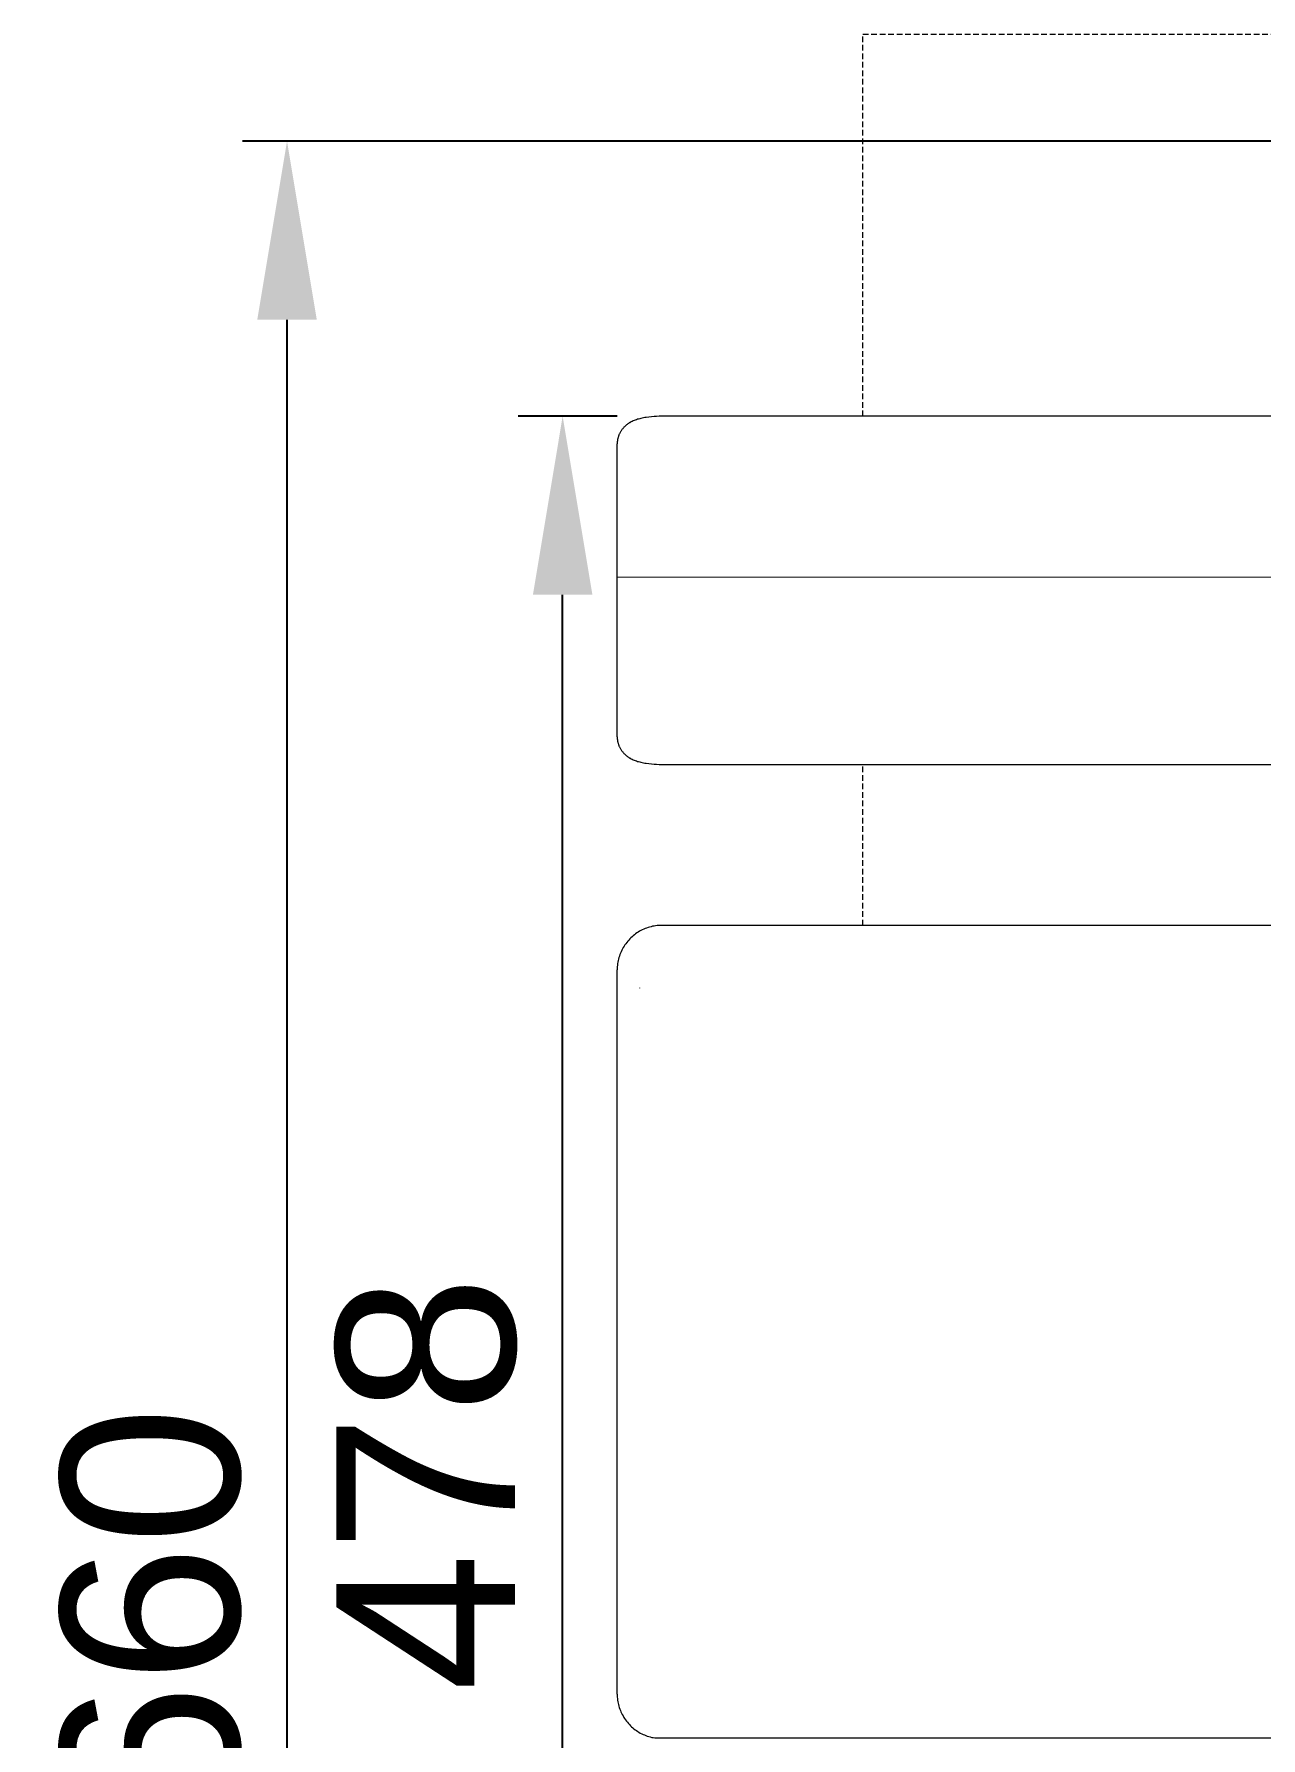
# Model space of a CAD drawing. Header units: millimetres. Extents: x -67 to 4862, y -244 to 3199.
# Drawn here: x -66.9 to 208, y 1347.1 to 1728.8 of the extents above; entities that cross this region are included whole.
import ezdxf

# ---------------------------------------------------------------- set-up
doc = ezdxf.new("R2010")
doc.units = ezdxf.units.MM
doc.linetypes.add('HIDDEN', pattern=[1.905, 1.27, -0.635])
for name, color, linetype, lineweight in [('ZANO_R', 7, 'Continuous', 0), ('ZANO_R_przerywana', 7, 'HIDDEN', 0), ('ZANO_W', 1, 'Continuous', 0)]:
    doc.layers.add(name, color=color, linetype=linetype, lineweight=lineweight)
doc.styles.add('Arial', font='arial.ttf')
doc.styles.get("Standard").update_dxf_attribs({"font": 'ARIALUNI.TTF'})
doc.dimstyles.new('pl i ang', dxfattribs={"dimtxt": 50, "dimasz": 50, "dimexe": 1.25, "dimexo": 0.625, "dimgap": 10, "dimtad": 1, "dimtoh": 1, "dimtxsty": 'Standard', "dimcen": 2.5, "dimclrd": 1, "dimclre": 1, "dimclrt": 1, "dimadec": 0, "dimazin": 0, "dimtfac": 1, "dimtmove": 0, "dimatfit": 3, "dimfxl": 1, "dimarcsym": 1})

# ---------------------------------------------------------------- blocks, each defined once
blk = doc.blocks.new('*D393')
at = {"layer": 'ZANO_W', "color": 1, "lineweight": -2}
for p, q in [((63.75, 1643.18), (41.53, 1643.18)), ((51.53, 1205.05), (51.53, 1603.18)), ((63.75, 1165.05), (41.53, 1165.05))]:
    blk.add_line(p, q, dxfattribs=at)
at = {"layer": 'ZANO_W', "color": 1}
for points in [[(58.2, 1603.18), (44.87, 1603.18), (51.53, 1643.18)], [(44.87, 1205.05), (58.2, 1205.05), (51.53, 1165.05)]]:
    blk.add_solid(points, dxfattribs=at)
at = {"layer": 'ZANO_W', "color": 1, "insert": (21.11, 1404.12), "char_height": 40, "attachment_point": 5, "rotation": 90, "style": 'Arial'}
blk.add_mtext('478', dxfattribs=at)
blk = doc.blocks.new('*D395')
at = {"layer": 'ZANO_W', "color": 1, "lineweight": -2}
for p, q in [((236.38, 1704.8), (-20.22, 1704.8)), ((-10.22, 1084.8), (-10.22, 1664.8)), ((236.38, 1044.8), (-20.22, 1044.8))]:
    blk.add_line(p, q, dxfattribs=at)
at = {"layer": 'ZANO_W', "color": 1}
for points in [[(-3.56, 1664.8), (-16.89, 1664.8), (-10.22, 1704.8)], [(-16.89, 1084.8), (-3.56, 1084.8), (-10.22, 1044.8)]]:
    blk.add_solid(points, dxfattribs=at)
at = {"layer": 'ZANO_W', "color": 1, "insert": (-40.65, 1374.8), "char_height": 40, "attachment_point": 5, "rotation": 90, "style": 'Arial'}
blk.add_mtext('660', dxfattribs=at)

msp = doc.modelspace()

# ---------------------------------------------------------------- linework, layer by layer
at = {"layer": 'ZANO_R'}
for p, q in [((66.05, 1641.4), (65.96, 1641.32)), ((66.15, 1641.47), (66.05, 1641.4)), ((66.25, 1641.54), (66.15, 1641.47)), ((66.35, 1641.6), (66.25, 1641.54)), ((66.45, 1641.67), (66.35, 1641.6)), ((66.55, 1641.73), (66.45, 1641.67)), ((66.65, 1641.79), (66.55, 1641.73)), ((66.86, 1641.9), (66.65, 1641.79)), ((67.07, 1642.01), (66.86, 1641.9)), ((67.31, 1642.12), (67.07, 1642.01)), ((67.55, 1642.22), (67.31, 1642.12)), ((67.79, 1642.32), (67.55, 1642.22)), ((68.04, 1642.4), (67.79, 1642.32)), ((68.29, 1642.49), (68.04, 1642.4)), ((68.54, 1642.56), (68.29, 1642.49)), ((68.8, 1642.63), (68.54, 1642.56)), ((69.05, 1642.69), (68.8, 1642.63)), ((69.33, 1642.76), (69.05, 1642.69)), ((69.62, 1642.82), (69.33, 1642.76)), ((69.91, 1642.87), (69.62, 1642.82)), ((70.21, 1642.92), (69.91, 1642.87)), ((70.81, 1643.01), (70.21, 1642.92)), ((71.44, 1643.08), (70.81, 1643.01)), ((72.01, 1643.12), (71.44, 1643.08)), ((72.58, 1643.16), (72.01, 1643.12)), ((73.16, 1643.18), (72.58, 1643.16)), ((73.75, 1643.18), (73.16, 1643.18)), ((418.75, 1643.18), (73.75, 1643.18)), ((63.79, 1637.63), (63.78, 1637.5)), ((63.81, 1637.76), (63.79, 1637.63)), ((63.83, 1637.88), (63.81, 1637.76)), ((63.85, 1638.01), (63.83, 1637.88)), ((63.88, 1638.14), (63.85, 1638.01)), ((63.91, 1638.26), (63.88, 1638.14)), ((63.94, 1638.39), (63.91, 1638.26)), ((63.98, 1638.51), (63.94, 1638.39)), ((64.02, 1638.64), (63.98, 1638.51)), ((64.06, 1638.76), (64.02, 1638.64)), ((64.1, 1638.88), (64.06, 1638.76)), ((64.15, 1639), (64.1, 1638.88)), ((64.21, 1639.13), (64.15, 1639)), ((64.27, 1639.27), (64.21, 1639.13)), ((64.33, 1639.4), (64.27, 1639.27)), ((64.4, 1639.53), (64.33, 1639.4)), ((64.48, 1639.66), (64.4, 1639.53)), ((64.55, 1639.78), (64.48, 1639.66)), ((64.63, 1639.91), (64.55, 1639.78)), ((64.71, 1640.03), (64.63, 1639.91)), ((64.8, 1640.15), (64.71, 1640.03)), ((64.89, 1640.27), (64.8, 1640.15)), ((64.98, 1640.39), (64.89, 1640.27)), ((65.07, 1640.5), (64.98, 1640.39)), ((65.17, 1640.61), (65.07, 1640.5)), ((65.27, 1640.72), (65.17, 1640.61)), ((65.38, 1640.82), (65.27, 1640.72)), ((65.48, 1640.92), (65.38, 1640.82)), ((65.58, 1641.01), (65.48, 1640.92)), ((65.67, 1641.09), (65.58, 1641.01)), ((65.76, 1641.17), (65.67, 1641.09)), ((65.86, 1641.25), (65.76, 1641.17)), ((65.96, 1641.32), (65.86, 1641.25)), ((63.76, 1637.24), (63.75, 1637.11)), ((63.75, 1637.11), (63.75, 1636.98)), ((63.75, 1609.8), (63.75, 1636.98)), ((63.77, 1637.37), (63.76, 1637.24)), ((63.78, 1637.5), (63.77, 1637.37)), ((63.75, 1571.38), (63.75, 1609.8)), ((63.75, 1607.11), (418.75, 1607.34)), ((63.75, 1571.38), (63.75, 1571.25)), ((63.75, 1571.25), (63.76, 1571.12)), ((63.76, 1571.12), (63.77, 1570.99)), ((63.77, 1570.99), (63.78, 1570.86)), ((63.78, 1570.86), (63.79, 1570.73)), ((63.79, 1570.73), (63.81, 1570.6)), ((63.81, 1570.6), (63.83, 1570.48)), ((63.83, 1570.48), (63.85, 1570.35)), ((63.85, 1570.35), (63.88, 1570.22)), ((63.88, 1570.22), (63.91, 1570.1)), ((63.91, 1570.1), (63.94, 1569.97)), ((63.94, 1569.97), (63.98, 1569.85)), ((63.98, 1569.85), (64.02, 1569.72)), ((64.02, 1569.72), (64.06, 1569.6)), ((64.06, 1569.6), (64.1, 1569.48)), ((64.1, 1569.48), (64.15, 1569.36)), ((64.15, 1569.36), (64.21, 1569.23)), ((64.21, 1569.23), (64.27, 1569.09)), ((64.27, 1569.09), (64.33, 1568.96)), ((64.33, 1568.96), (64.4, 1568.83)), ((64.4, 1568.83), (64.48, 1568.7)), ((64.48, 1568.7), (64.55, 1568.58)), ((64.55, 1568.58), (64.63, 1568.45)), ((64.63, 1568.45), (64.71, 1568.33)), ((64.71, 1568.33), (64.8, 1568.21)), ((64.8, 1568.21), (64.89, 1568.09)), ((64.89, 1568.09), (64.98, 1567.97)), ((64.98, 1567.97), (65.07, 1567.86)), ((65.07, 1567.86), (65.17, 1567.75)), ((65.17, 1567.75), (65.27, 1567.64)), ((65.27, 1567.64), (65.38, 1567.54)), ((65.38, 1567.54), (65.48, 1567.44)), ((65.48, 1567.44), (65.58, 1567.35)), ((65.58, 1567.35), (65.67, 1567.27)), ((65.67, 1567.27), (65.76, 1567.19)), ((65.76, 1567.19), (65.86, 1567.11)), ((65.86, 1567.11), (65.96, 1567.04)), ((65.96, 1567.04), (66.05, 1566.96)), ((66.05, 1566.96), (66.15, 1566.89)), ((66.15, 1566.89), (66.25, 1566.82)), ((66.25, 1566.82), (66.35, 1566.76)), ((66.35, 1566.76), (66.45, 1566.69)), ((66.45, 1566.69), (66.55, 1566.63)), ((66.55, 1566.63), (66.65, 1566.57)), ((66.65, 1566.57), (66.86, 1566.46)), ((66.86, 1566.46), (67.07, 1566.35)), ((67.07, 1566.35), (67.31, 1566.24)), ((67.31, 1566.24), (67.55, 1566.14)), ((67.55, 1566.14), (67.79, 1566.04)), ((67.79, 1566.04), (68.04, 1565.95)), ((68.04, 1565.95), (68.29, 1565.87)), ((68.29, 1565.87), (68.54, 1565.8)), ((68.54, 1565.8), (68.8, 1565.73)), ((68.8, 1565.73), (69.05, 1565.66)), ((69.05, 1565.66), (69.33, 1565.6)), ((69.33, 1565.6), (69.62, 1565.54)), ((69.62, 1565.54), (69.91, 1565.49)), ((69.91, 1565.49), (70.21, 1565.44)), ((70.21, 1565.44), (70.81, 1565.35)), ((70.81, 1565.35), (71.44, 1565.28)), ((71.44, 1565.28), (72.01, 1565.23)), ((72.01, 1565.23), (72.58, 1565.2)), ((72.58, 1565.2), (73.16, 1565.18)), ((73.16, 1565.18), (73.75, 1565.17)), ((73.75, 1565.17), (418.75, 1565.17)), ((67.6, 1527.02), (67.33, 1526.8)), ((67.88, 1527.23), (67.6, 1527.02)), ((68.17, 1527.43), (67.88, 1527.23)), ((68.46, 1527.62), (68.17, 1527.43)), ((68.76, 1527.79), (68.46, 1527.62)), ((69.06, 1527.96), (68.76, 1527.79)), ((69.38, 1528.12), (69.06, 1527.96)), ((69.69, 1528.27), (69.38, 1528.12)), ((70.01, 1528.4), (69.69, 1528.27)), ((70.34, 1528.53), (70.01, 1528.4)), ((70.67, 1528.64), (70.34, 1528.53)), ((71, 1528.74), (70.67, 1528.64)), ((71.34, 1528.83), (71, 1528.74)), ((71.68, 1528.91), (71.34, 1528.83)), ((72.02, 1528.97), (71.68, 1528.91)), ((72.36, 1529.03), (72.02, 1528.97)), ((72.71, 1529.07), (72.36, 1529.03)), ((73.06, 1529.1), (72.71, 1529.07)), ((73.4, 1529.12), (73.06, 1529.1)), ((73.75, 1529.12), (73.4, 1529.12)), ((418.75, 1529.12), (73.75, 1529.12)), ((64.62, 1523.22), (64.49, 1522.9)), ((64.77, 1523.53), (64.62, 1523.22)), ((64.93, 1523.84), (64.77, 1523.53)), ((65.1, 1524.15), (64.93, 1523.84)), ((65.28, 1524.45), (65.1, 1524.15)), ((65.47, 1524.74), (65.28, 1524.45)), ((65.67, 1525.02), (65.47, 1524.74)), ((65.88, 1525.3), (65.67, 1525.02)), ((66.1, 1525.57), (65.88, 1525.3)), ((66.33, 1525.83), (66.1, 1525.57)), ((66.57, 1526.09), (66.33, 1525.83)), ((66.81, 1526.33), (66.57, 1526.09)), ((67.07, 1526.57), (66.81, 1526.33)), ((67.33, 1526.8), (67.07, 1526.57)), ((63.76, 1519.51), (63.75, 1519.16)), ((63.78, 1519.86), (63.76, 1519.51)), ((63.81, 1520.2), (63.78, 1519.86)), ((63.85, 1520.55), (63.81, 1520.2)), ((63.91, 1520.89), (63.85, 1520.55)), ((63.97, 1521.23), (63.91, 1520.89)), ((64.05, 1521.57), (63.97, 1521.23)), ((64.14, 1521.91), (64.05, 1521.57)), ((64.25, 1522.24), (64.14, 1521.91)), ((64.36, 1522.57), (64.25, 1522.24)), ((64.49, 1522.9), (64.36, 1522.57)), ((63.75, 1515.69), (63.75, 1519.16)), ((63.75, 1356.92), (63.75, 1515.69)), ((68.75, 1515.12), (68.75, 1515.07)), ((63.75, 1356.92), (63.76, 1356.58)), ((63.76, 1356.58), (63.78, 1356.24)), ((63.78, 1356.24), (63.81, 1355.89)), ((63.81, 1355.89), (63.85, 1355.55)), ((63.85, 1355.55), (63.9, 1355.21)), ((63.9, 1355.21), (63.97, 1354.88)), ((63.97, 1354.88), (64.04, 1354.54)), ((64.04, 1354.54), (64.13, 1354.21)), ((64.13, 1354.21), (64.23, 1353.88)), ((64.23, 1353.88), (64.34, 1353.56)), ((64.34, 1353.56), (64.47, 1353.24)), ((64.47, 1353.24), (64.6, 1352.92)), ((64.6, 1352.92), (64.74, 1352.61)), ((64.74, 1352.61), (64.9, 1352.3)), ((64.9, 1352.3), (65.06, 1352)), ((65.06, 1352), (65.24, 1351.7)), ((65.24, 1351.7), (65.42, 1351.41)), ((65.42, 1351.41), (65.62, 1351.13)), ((65.62, 1351.13), (65.82, 1350.86)), ((65.82, 1350.86), (66.04, 1350.59)), ((66.04, 1350.59), (66.26, 1350.33)), ((66.26, 1350.33), (66.49, 1350.07)), ((66.49, 1350.07), (66.73, 1349.83)), ((66.73, 1349.83), (66.98, 1349.59)), ((66.98, 1349.59), (67.24, 1349.36)), ((67.24, 1349.36), (67.5, 1349.14)), ((67.5, 1349.14), (67.78, 1348.93)), ((67.78, 1348.93), (68.05, 1348.73)), ((68.05, 1348.73), (68.34, 1348.54)), ((68.34, 1348.54), (68.63, 1348.36)), ((68.63, 1348.36), (68.93, 1348.19)), ((68.93, 1348.19), (69.24, 1348.03)), ((69.24, 1348.03), (69.54, 1347.88)), ((69.54, 1347.88), (69.86, 1347.75)), ((69.86, 1347.75), (70.18, 1347.62)), ((70.18, 1347.62), (70.5, 1347.5)), ((70.5, 1347.5), (70.83, 1347.4)), ((70.83, 1347.4), (71.16, 1347.3)), ((71.16, 1347.3), (71.49, 1347.22)), ((71.49, 1347.22), (71.83, 1347.15)), ((71.83, 1347.15), (72.17, 1347.09)), ((72.17, 1347.09), (418.75, 1347.09))]:
    msp.add_line(p, q, dxfattribs=at)
at = {"layer": 'ZANO_R_przerywana'}
for p, q in [((118.75, 1728.8), (418.75, 1728.8)), ((118.75, 1643.18), (118.75, 1728.8)), ((118.75, 1529.12), (118.75, 1565.17))]:
    msp.add_line(p, q, dxfattribs=at)

# ---------------------------------------------------------------- dimensions: what is measured, and where the dimension line sits
at = {"layer": 'ZANO_W'}
dim = msp.add_linear_dim(base=(-10.22, 1704.8), p1=(246.38, 1044.8), p2=(246.38, 1704.8), angle=90, dimstyle='pl i ang', override={"dimtxt": 40, "dimasz": 40, "dimexe": 10, "dimexo": 10, "dimtoh": 0, "dimdec": 0, "dimtxsty": 'Arial', "dimtdec": 0, "dimtmove": 1}, dxfattribs=at)
dim.commit()
dim.dimension.update_dxf_attribs({"geometry": '*D395', "text_midpoint": (-40.65, 1374.8)})
dim = msp.add_aligned_dim(p1=(73.75, 1165.05), p2=(73.75, 1643.18), distance=22.22, dimstyle='pl i ang', override={"dimtxt": 40, "dimasz": 40, "dimexe": 10, "dimexo": 10, "dimtoh": 0, "dimdec": 0, "dimtxsty": 'Arial', "dimtdec": 0, "dimtmove": 1}, dxfattribs=at)
dim.commit()
dim.dimension.update_dxf_attribs({"geometry": '*D393', "text_midpoint": (21.11, 1404.12)})

doc.saveas('drawing.dxf')
